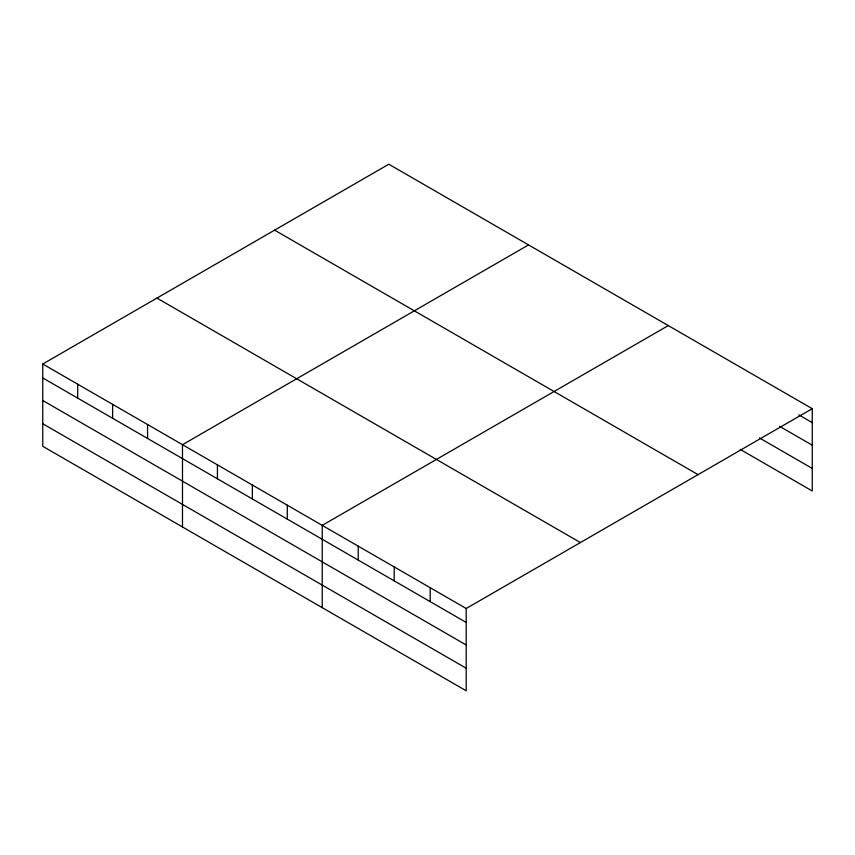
<?xml version="1.0" encoding="UTF-8"?>
<svg xmlns="http://www.w3.org/2000/svg" width="855" height="855" viewBox="0 0 855 855"><rect width="100%" height="100%" fill="white"/><g stroke="black" fill="none" stroke-linecap="round" stroke-linejoin="round"><path stroke-width="1.28" d="M466.199 644.98L466.199 608.493L42.75 364.016L42.75 446.299L466.199 690.776L466.199 644.98L42.75 400.493M740.259 449.42L812.25 490.984L812.25 408.701L388.801 164.224L42.75 364.016M528.54 244.904L182.489 444.696L182.489 526.979M668.279 325.584L322.228 525.365L322.228 607.649M466.199 608.493L812.25 408.701M798.752 414.835L812.25 422.627M779.632 426.356L812.25 445.188M759.39 437.91L812.25 468.433M274.605 230.155L698.054 474.632M156.946 298.085L580.395 542.562M42.75 377.942L466.199 622.419M42.75 423.738L466.199 668.215M430.204 587.716L430.204 601.642M394.219 566.929L394.219 580.855M358.224 546.153L358.224 560.078M287.291 505.198L287.291 519.124M252.364 485.031L252.364 498.957M217.427 464.864L217.427 478.789M147.552 424.518L147.552 438.444M112.625 404.351L112.625 418.277M77.687 384.184L77.687 398.109"/></g></svg>
